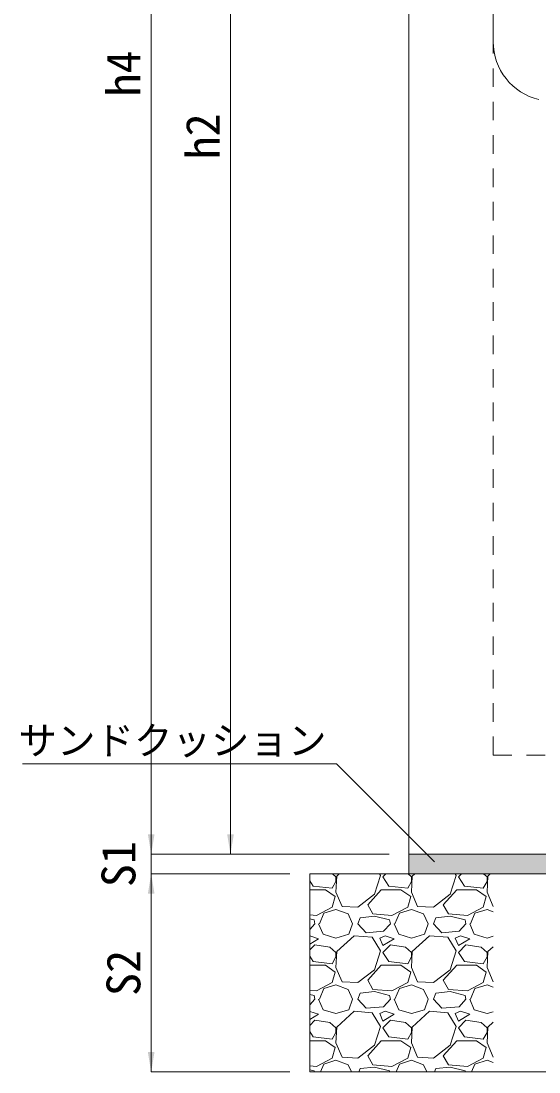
# Model space of a CAD drawing. Units: millimetres at full size; details may follow other scales. Extents: x 0 to 26200, y 7460 to 13400.
# Drawn here: x 12233 to 12755, y 9946 to 11008 of the extents above; entities that cross this region are included whole.
import ezdxf
from ezdxf.enums import TextEntityAlignment as Align

# ---------------------------------------------------------------- set-up
doc = ezdxf.new("R2010")
doc.units = ezdxf.units.MM
doc.header["$LTSCALE"] = 25
doc.linetypes.add('USER1', pattern=[1.35, 0.75, -0.6])
doc.layers.add('ハッチング', color=7, linetype='Continuous')
for name, color, linetype, lineweight in [('ハッチング_基礎', 150, 'Continuous', 9), ('基礎', 3, 'Continuous', 20), ('寸法線', 7, 'Continuous', 9), ('引出線', 4, 'Continuous', 9), ('本体', 2, 'Continuous', 20)]:
    doc.layers.add(name, color=color, linetype=linetype, lineweight=lineweight)
doc.styles.add('ＭＳ ゴシック', font='')
doc.styles.get('ＭＳ ゴシック').set_extended_font_data('MS Gothic')

# ---------------------------------------------------------------- blocks, each defined once
blk = doc.blocks.new('filled_arrow')
at = {"color": 0, "linetype": 'Continuous', "lineweight": -2}
blk.add_solid([(7.5, 1.25), (0, 0), (7.5, -1.25)], dxfattribs=at)

msp = doc.modelspace()

# ---------------------------------------------------------------- hatches: boundary and pattern name
at = {"layer": 'ハッチング'}
msp.add_hatch(color=256, dxfattribs=at).paths.add_polyline_path([(13094.33, 10146.22), (13094.33, 10166.22), (12624.33, 10166.22), (12624.33, 10146.22)])

# ---------------------------------------------------------------- linework, layer by layer
at = {"layer": 'ハッチング_基礎', "lineweight": 5}
for p, q in [((12524.82, 10146.22), (12524.33, 10145.73)), ((12524.33, 10139.37), (12527.88, 10134.04)), ((12546.93, 10131.76), (12550.74, 10138.61)), ((12550.74, 10143.19), (12547.27, 10146.22)), ((12551.5, 10143.95), (12550.74, 10127.95)), ((12550.74, 10138.61), (12550.74, 10143.19)), ((12553.99, 10146.22), (12551.5, 10143.95)), ((12589.6, 10125.66), (12595.69, 10144.71)), ((12595.69, 10144.71), (12594.77, 10146.22)), ((12601.02, 10146.22), (12597.98, 10143.19)), ((12597.98, 10143.19), (12604.08, 10134.04)), ((12623.13, 10131.76), (12626.94, 10138.61)), ((12626.94, 10143.19), (12623.47, 10146.22)), ((12627.7, 10143.95), (12626.94, 10127.95)), ((12626.94, 10138.61), (12626.94, 10143.19)), ((12630.19, 10146.22), (12627.7, 10143.95)), ((12665.8, 10125.66), (12671.89, 10144.71)), ((12671.89, 10144.71), (12670.97, 10146.22)), ((12677.22, 10146.22), (12674.18, 10143.19)), ((12674.18, 10143.19), (12680.28, 10134.04)), ((12699.33, 10131.76), (12703.14, 10138.61)), ((12703.14, 10143.19), (12699.67, 10146.22)), ((12703.9, 10143.95), (12703.14, 10127.95)), ((12703.14, 10138.61), (12703.14, 10143.19)), ((12706.39, 10146.22), (12703.9, 10143.95)), ((12524.33, 10130.23), (12540.07, 10130.23)), ((12527.88, 10134.04), (12546.93, 10131.76)), ((12540.07, 10130.23), (12549.97, 10123.37)), ((12550.74, 10127.95), (12556.83, 10113.47)), ((12582.74, 10114.99), (12596.46, 10130.23)), ((12596.46, 10130.23), (12616.27, 10130.23)), ((12604.08, 10134.04), (12623.13, 10131.76)), ((12616.27, 10130.23), (12626.17, 10123.37)), ((12626.94, 10127.95), (12633.03, 10113.47)), ((12658.94, 10114.99), (12672.66, 10130.23)), ((12672.66, 10130.23), (12692.47, 10130.23)), ((12680.28, 10134.04), (12699.33, 10131.76)), ((12692.47, 10130.23), (12702.37, 10123.37)), ((12703.14, 10127.95), (12709.23, 10113.47)), ((12549.97, 10123.37), (12546.93, 10112.71)), ((12572.83, 10112.71), (12589.6, 10125.66)), ((12626.17, 10123.37), (12623.13, 10112.71)), ((12649.03, 10112.71), (12665.8, 10125.66)), ((12702.37, 10123.37), (12699.33, 10112.71)), ((12546.93, 10112.71), (12530.92, 10104.32)), ((12533.97, 10095.94), (12538.54, 10106.61)), ((12538.54, 10106.61), (12550.74, 10110.42)), ((12550.74, 10110.42), (12562.93, 10105.85)), ((12556.83, 10113.47), (12572.83, 10112.71)), ((12588.07, 10105.85), (12582.74, 10114.99)), ((12623.13, 10112.71), (12607.12, 10104.32)), ((12610.17, 10095.94), (12614.74, 10106.61)), ((12614.74, 10106.61), (12626.94, 10110.42)), ((12626.94, 10110.42), (12639.13, 10105.85)), ((12633.03, 10113.47), (12649.03, 10112.71)), ((12664.27, 10105.85), (12658.94, 10114.99)), ((12699.33, 10112.71), (12683.32, 10104.32)), ((12686.37, 10095.94), (12690.94, 10106.61)), ((12690.94, 10106.61), (12703.14, 10110.42)), ((12703.14, 10110.42), (12709.33, 10108.1)), ((12709.23, 10113.47), (12709.33, 10113.46)), ((12530.92, 10104.32), (12524.33, 10104.85)), ((12528.64, 10099.75), (12524.33, 10100.83)), ((12529.4, 10095.94), (12524.33, 10090.3)), ((12529.4, 10095.94), (12528.64, 10099.75)), ((12533.21, 10095.94), (12537.78, 10085.27)), ((12562.93, 10105.85), (12567.5, 10095.94)), ((12563.69, 10085.27), (12567.5, 10095.94)), ((12572.83, 10095.94), (12575.12, 10102.04)), ((12581.22, 10086.8), (12572.83, 10095.94)), ((12589.6, 10103.56), (12575.12, 10102.04)), ((12607.12, 10104.32), (12588.07, 10105.85)), ((12604.84, 10099.75), (12589.6, 10103.56)), ((12605.6, 10095.94), (12598.74, 10088.32)), ((12605.6, 10095.94), (12604.84, 10099.75)), ((12609.41, 10095.94), (12613.98, 10085.27)), ((12639.13, 10105.85), (12643.7, 10095.94)), ((12639.89, 10085.27), (12643.7, 10095.94)), ((12649.03, 10095.94), (12651.32, 10102.04)), ((12657.42, 10086.8), (12649.03, 10095.94)), ((12665.8, 10103.56), (12651.32, 10102.04)), ((12683.32, 10104.32), (12664.27, 10105.85)), ((12681.04, 10099.75), (12665.8, 10103.56)), ((12681.8, 10095.94), (12674.94, 10088.32)), ((12681.8, 10095.94), (12681.04, 10099.75)), ((12685.61, 10095.94), (12690.18, 10085.27)), ((12537.78, 10085.27), (12550.74, 10081.46)), ((12550.74, 10081.46), (12563.69, 10085.27)), ((12598.74, 10088.32), (12581.22, 10086.8)), ((12613.98, 10085.27), (12626.94, 10081.46)), ((12626.94, 10081.46), (12639.89, 10085.27)), ((12674.94, 10088.32), (12657.42, 10086.8)), ((12690.18, 10085.27), (12703.14, 10081.46)), ((12533.21, 10080.7), (12524.33, 10083.66)), ((12524.33, 10075.37), (12533.21, 10080.7)), ((12529.4, 10074.61), (12524.33, 10069.53)), ((12544.64, 10072.32), (12529.4, 10074.61)), ((12569.02, 10083.75), (12551.5, 10067.75)), ((12587.31, 10082.23), (12569.02, 10083.75)), ((12595.69, 10068.51), (12587.31, 10082.23)), ((12600.27, 10083.75), (12594.93, 10081.46)), ((12594.93, 10081.46), (12597.98, 10073.84)), ((12597.98, 10073.84), (12609.41, 10080.7)), ((12605.6, 10074.61), (12597.98, 10066.99)), ((12609.41, 10080.7), (12600.27, 10083.75)), ((12620.84, 10072.32), (12605.6, 10074.61)), ((12645.22, 10083.75), (12627.7, 10067.75)), ((12663.51, 10082.23), (12645.22, 10083.75)), ((12671.89, 10068.51), (12663.51, 10082.23)), ((12676.47, 10083.75), (12671.13, 10081.46)), ((12671.13, 10081.46), (12674.18, 10073.84)), ((12674.18, 10073.84), (12685.61, 10080.7)), ((12681.8, 10074.61), (12674.18, 10066.99)), ((12685.61, 10080.7), (12676.47, 10083.75)), ((12697.04, 10072.32), (12681.8, 10074.61)), ((12703.14, 10081.46), (12709.33, 10083.28)), ((12550.74, 10066.99), (12544.64, 10072.32)), ((12551.5, 10067.75), (12550.74, 10051.75)), ((12550.74, 10062.41), (12550.74, 10066.99)), ((12589.6, 10049.46), (12595.69, 10068.51)), ((12597.98, 10066.99), (12604.08, 10057.84)), ((12626.94, 10066.99), (12620.84, 10072.32)), ((12627.7, 10067.75), (12626.94, 10051.75)), ((12626.94, 10062.41), (12626.94, 10066.99)), ((12665.8, 10049.46), (12671.89, 10068.51)), ((12674.18, 10066.99), (12680.28, 10057.84)), ((12703.14, 10066.99), (12697.04, 10072.32)), ((12703.9, 10067.75), (12703.14, 10051.75)), ((12703.14, 10062.41), (12703.14, 10066.99)), ((12709.33, 10072.7), (12703.9, 10067.75)), ((12524.33, 10063.17), (12527.88, 10057.84)), ((12524.33, 10054.03), (12540.07, 10054.03)), ((12527.88, 10057.84), (12546.93, 10055.56)), ((12540.07, 10054.03), (12549.97, 10047.17)), ((12546.93, 10055.56), (12550.74, 10062.41)), ((12582.74, 10038.79), (12596.46, 10054.03)), ((12596.46, 10054.03), (12616.27, 10054.03)), ((12604.08, 10057.84), (12623.13, 10055.56)), ((12616.27, 10054.03), (12626.17, 10047.17)), ((12623.13, 10055.56), (12626.94, 10062.41)), ((12658.94, 10038.79), (12672.66, 10054.03)), ((12672.66, 10054.03), (12692.47, 10054.03)), ((12680.28, 10057.84), (12699.33, 10055.56)), ((12692.47, 10054.03), (12702.37, 10047.17)), ((12699.33, 10055.56), (12703.14, 10062.41)), ((12549.97, 10047.17), (12546.93, 10036.51)), ((12550.74, 10051.75), (12556.83, 10037.27)), ((12572.83, 10036.51), (12589.6, 10049.46)), ((12626.17, 10047.17), (12623.13, 10036.51)), ((12626.94, 10051.75), (12633.03, 10037.27)), ((12649.03, 10036.51), (12665.8, 10049.46)), ((12702.37, 10047.17), (12699.33, 10036.51)), ((12703.14, 10051.75), (12709.23, 10037.27)), ((12546.93, 10036.51), (12530.92, 10028.12)), ((12538.54, 10030.41), (12550.74, 10034.22)), ((12550.74, 10034.22), (12562.93, 10029.65)), ((12556.83, 10037.27), (12572.83, 10036.51)), ((12588.07, 10029.65), (12582.74, 10038.79)), ((12623.13, 10036.51), (12607.12, 10028.12)), ((12614.74, 10030.41), (12626.94, 10034.22)), ((12626.94, 10034.22), (12639.13, 10029.65)), ((12633.03, 10037.27), (12649.03, 10036.51)), ((12664.27, 10029.65), (12658.94, 10038.79)), ((12699.33, 10036.51), (12683.32, 10028.12)), ((12690.94, 10030.41), (12703.14, 10034.22)), ((12703.14, 10034.22), (12709.33, 10031.9)), ((12709.23, 10037.27), (12709.33, 10037.26)), ((12530.92, 10028.12), (12524.33, 10028.65)), ((12528.64, 10023.55), (12524.33, 10024.63)), ((12529.4, 10019.74), (12528.64, 10023.55)), ((12533.97, 10019.74), (12538.54, 10030.41)), ((12562.93, 10029.65), (12567.5, 10019.74)), ((12572.83, 10019.74), (12575.12, 10025.84)), ((12589.6, 10027.36), (12575.12, 10025.84)), ((12607.12, 10028.12), (12588.07, 10029.65)), ((12604.84, 10023.55), (12589.6, 10027.36)), ((12605.6, 10019.74), (12604.84, 10023.55)), ((12610.17, 10019.74), (12614.74, 10030.41)), ((12639.13, 10029.65), (12643.7, 10019.74)), ((12649.03, 10019.74), (12651.32, 10025.84)), ((12665.8, 10027.36), (12651.32, 10025.84)), ((12683.32, 10028.12), (12664.27, 10029.65)), ((12681.04, 10023.55), (12665.8, 10027.36)), ((12681.8, 10019.74), (12681.04, 10023.55)), ((12686.37, 10019.74), (12690.94, 10030.41)), ((12529.4, 10019.74), (12524.33, 10014.1)), ((12533.21, 10019.74), (12537.78, 10009.07)), ((12563.69, 10009.07), (12567.5, 10019.74)), ((12581.22, 10010.6), (12572.83, 10019.74)), ((12598.74, 10012.12), (12581.22, 10010.6)), ((12605.6, 10019.74), (12598.74, 10012.12)), ((12609.41, 10019.74), (12613.98, 10009.07)), ((12639.89, 10009.07), (12643.7, 10019.74)), ((12657.42, 10010.6), (12649.03, 10019.74)), ((12674.94, 10012.12), (12657.42, 10010.6)), ((12681.8, 10019.74), (12674.94, 10012.12)), ((12685.61, 10019.74), (12690.18, 10009.07)), ((12533.21, 10004.5), (12524.33, 10007.46)), ((12524.33, 9999.17), (12533.21, 10004.5)), ((12537.78, 10009.07), (12550.74, 10005.26)), ((12550.74, 10005.26), (12563.69, 10009.07)), ((12569.02, 10007.55), (12551.5, 9991.55)), ((12587.31, 10006.03), (12569.02, 10007.55)), ((12595.69, 9992.31), (12587.31, 10006.03)), ((12600.27, 10007.55), (12594.93, 10005.26)), ((12594.93, 10005.26), (12597.98, 9997.64)), ((12597.98, 9997.64), (12609.41, 10004.5)), ((12609.41, 10004.5), (12600.27, 10007.55)), ((12613.98, 10009.07), (12626.94, 10005.26)), ((12626.94, 10005.26), (12639.89, 10009.07)), ((12645.22, 10007.55), (12627.7, 9991.55)), ((12663.51, 10006.03), (12645.22, 10007.55)), ((12671.89, 9992.31), (12663.51, 10006.03)), ((12676.47, 10007.55), (12671.13, 10005.26)), ((12671.13, 10005.26), (12674.18, 9997.64)), ((12674.18, 9997.64), (12685.61, 10004.5)), ((12685.61, 10004.5), (12676.47, 10007.55)), ((12690.18, 10009.07), (12703.14, 10005.26)), ((12703.14, 10005.26), (12709.33, 10007.08)), ((12529.4, 9998.41), (12524.33, 9993.33)), ((12544.64, 9996.12), (12529.4, 9998.41)), ((12550.74, 9990.79), (12544.64, 9996.12)), ((12551.5, 9991.55), (12550.74, 9975.55)), ((12550.74, 9986.21), (12550.74, 9990.79)), ((12589.6, 9973.26), (12595.69, 9992.31)), ((12605.6, 9998.41), (12597.98, 9990.79)), ((12597.98, 9990.79), (12604.08, 9981.64)), ((12620.84, 9996.12), (12605.6, 9998.41)), ((12626.94, 9990.79), (12620.84, 9996.12)), ((12627.7, 9991.55), (12626.94, 9975.55)), ((12626.94, 9986.21), (12626.94, 9990.79)), ((12665.8, 9973.26), (12671.89, 9992.31)), ((12681.8, 9998.41), (12674.18, 9990.79)), ((12674.18, 9990.79), (12680.28, 9981.64)), ((12697.04, 9996.12), (12681.8, 9998.41)), ((12703.14, 9990.79), (12697.04, 9996.12)), ((12703.9, 9991.55), (12703.14, 9975.55)), ((12703.14, 9986.21), (12703.14, 9990.79)), ((12709.33, 9996.5), (12703.9, 9991.55)), ((12524.33, 9986.97), (12527.88, 9981.64)), ((12527.88, 9981.64), (12546.93, 9979.36)), ((12546.93, 9979.36), (12550.74, 9986.21)), ((12604.08, 9981.64), (12623.13, 9979.36)), ((12623.13, 9979.36), (12626.94, 9986.21)), ((12680.28, 9981.64), (12699.33, 9979.36)), ((12699.33, 9979.36), (12703.14, 9986.21)), ((12524.33, 9977.83), (12540.07, 9977.83)), ((12540.07, 9977.83), (12549.97, 9970.97)), ((12549.97, 9970.97), (12546.93, 9960.31)), ((12550.74, 9975.55), (12556.83, 9961.07)), ((12572.83, 9960.31), (12589.6, 9973.26)), ((12582.74, 9962.59), (12596.46, 9977.83)), ((12596.46, 9977.83), (12616.27, 9977.83)), ((12616.27, 9977.83), (12626.17, 9970.97)), ((12626.17, 9970.97), (12623.13, 9960.31)), ((12626.94, 9975.55), (12633.03, 9961.07)), ((12649.03, 9960.31), (12665.8, 9973.26)), ((12658.94, 9962.59), (12672.66, 9977.83)), ((12672.66, 9977.83), (12692.47, 9977.83)), ((12692.47, 9977.83), (12702.37, 9970.97)), ((12702.37, 9970.97), (12699.33, 9960.31)), ((12703.14, 9975.55), (12709.23, 9961.07)), ((12546.93, 9960.31), (12530.92, 9951.92)), ((12538.54, 9954.21), (12550.74, 9958.02)), ((12550.74, 9958.02), (12562.93, 9953.45)), ((12556.83, 9961.07), (12572.83, 9960.31)), ((12588.07, 9953.45), (12582.74, 9962.59)), ((12623.13, 9960.31), (12607.12, 9951.92)), ((12614.74, 9954.21), (12626.94, 9958.02)), ((12626.94, 9958.02), (12639.13, 9953.45)), ((12633.03, 9961.07), (12649.03, 9960.31)), ((12664.27, 9953.45), (12658.94, 9962.59)), ((12699.33, 9960.31), (12683.32, 9951.92)), ((12690.94, 9954.21), (12703.14, 9958.02)), ((12703.14, 9958.02), (12709.33, 9955.7)), ((12709.23, 9961.07), (12709.33, 9961.06)), ((12530.92, 9951.92), (12524.33, 9952.45)), ((12528.64, 9947.35), (12524.33, 9948.43)), ((12528.86, 9946.22), (12528.64, 9947.35)), ((12535.12, 9946.22), (12538.54, 9954.21)), ((12562.93, 9953.45), (12566.26, 9946.22)), ((12573.84, 9946.22), (12575.12, 9949.64)), ((12589.6, 9951.16), (12575.12, 9949.64)), ((12607.12, 9951.92), (12588.07, 9953.45)), ((12604.84, 9947.35), (12589.6, 9951.16)), ((12605.06, 9946.22), (12604.84, 9947.35)), ((12611.32, 9946.22), (12614.74, 9954.21)), ((12639.13, 9953.45), (12642.46, 9946.22)), ((12650.04, 9946.22), (12651.32, 9949.64)), ((12665.8, 9951.16), (12651.32, 9949.64)), ((12683.32, 9951.92), (12664.27, 9953.45)), ((12681.04, 9947.35), (12665.8, 9951.16)), ((12681.26, 9946.22), (12681.04, 9947.35)), ((12687.52, 9946.22), (12690.94, 9954.21))]:
    msp.add_line(p, q, dxfattribs=at)
at = {"layer": '基礎', "lineweight": 13}
for p, q in [((12624.33, 10166.22), (12624.33, 10146.22)), ((12524.33, 10146.22), (13194.33, 10146.22)), ((12524.33, 10146.22), (12524.33, 9946.22)), ((12524.33, 9946.22), (13194.33, 9946.22))]:
    msp.add_line(p, q, dxfattribs=at)
at = {"layer": '寸法線'}
for p, q in [((12364.33, 11743.22), (12364.33, 10166.22)), ((12444.33, 11616.22), (12444.33, 10166.22)), ((12364.33, 10206.22), (12364.33, 10106.22)), ((12604.33, 10166.22), (12364.33, 10166.22)), ((12604.33, 10166.22), (12364.33, 10166.22)), ((12604.33, 10166.22), (12444.33, 10166.22)), ((12504.33, 10146.22), (12364.33, 10146.22)), ((12364.33, 10146.22), (12364.33, 9946.22)), ((12504.33, 10146.22), (12364.33, 10146.22)), ((12504.33, 9946.22), (12364.33, 9946.22))]:
    msp.add_line(p, q, dxfattribs=at)
at = {"layer": '引出線'}
msp.add_lwpolyline([(12650.21, 10158.47), (12551.22, 10257.46), (12234.37, 10257.46)], dxfattribs=at)
at = {"layer": '本体'}
for p, q in [((12709.33, 10986.75), (12709.33, 11626.22)), ((12624.33, 10166.22), (12624.33, 11616.22)), ((12624.33, 10166.22), (13094.33, 10166.22))]:
    msp.add_line(p, q, dxfattribs=at)
at = {"layer": '本体', "linetype": 'USER1', "lineweight": 15}
for q in [(12709.33, 10986.75), (13009.33, 10266.22)]:
    msp.add_line((12709.33, 10266.22), q, dxfattribs=at)
at = {"layer": '本体'}
msp.add_arc((12769.33, 10986.75), 60, 180, 256.65765, dxfattribs=at)

# ---------------------------------------------------------------- block references
at = {"layer": '寸法線', "xscale": 2.67, "yscale": 2.67}
for p, rotation in [((12364.33, 10166.22), 90), ((12364.33, 10166.22), 90), ((12444.33, 10166.22), 90), ((12364.33, 10146.22), 270), ((12364.33, 10146.22), 270), ((12364.33, 9946.22), 90)]:
    msp.add_blockref('filled_arrow', p, dxfattribs=dict(at, rotation=rotation))
at = {"layer": '引出線', "xscale": 0.133, "yscale": 0.133, "rotation": 135}
msp.add_blockref('filled_arrow', (12650.21, 10158.47), dxfattribs=at)

# ---------------------------------------------------------------- texts
at = {"layer": '寸法線', "style": 'ＭＳ ゴシック'}
for s, p in [('h4', (12336.33, 10954.72)), ('h2', (12416.33, 10891.22)), ('S1', (12331.33, 10156.22)), ('S2', (12336.33, 10046.22))]:
    msp.add_text(s, height=34.18, rotation=90, dxfattribs=at).set_placement(p, align=Align.MIDDLE_CENTER)
at = {"layer": '引出線', "style": 'ＭＳ ゴシック'}
msp.add_text('サンドクッション', height=28.48, dxfattribs=at).set_placement((12541.22, 10295.29), align=Align.TOP_RIGHT)

doc.saveas('drawing.dxf')
